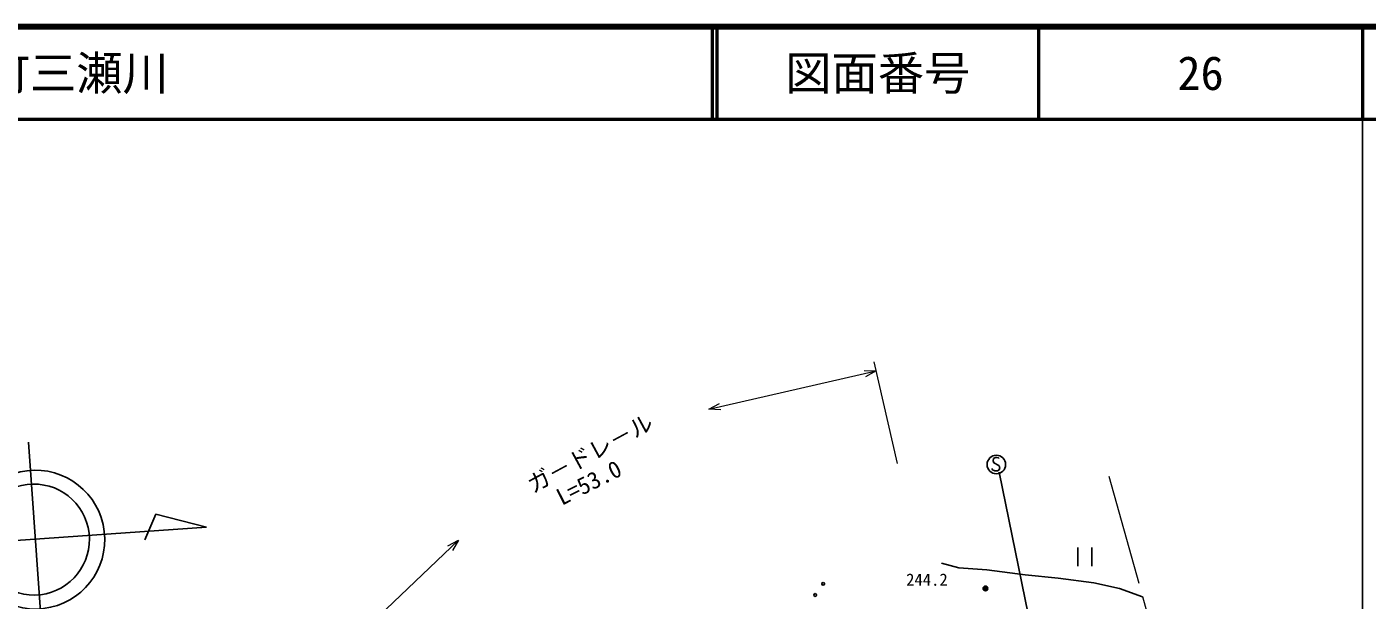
# Model space of a CAD drawing. Units: millimetres, scale not verified. Extents: x 40000 to 680000, y 20000 to 380000.
# Drawn here: x 434686 to 579500, y 318020 to 380000 of the extents above; entities that cross this region are included whole.
import ezdxf
from ezdxf.enums import TextEntityAlignment as Align

# ---------------------------------------------------------------- set-up
doc = ezdxf.new("R2010")
doc.units = ezdxf.units.MM
doc.header["$LTSCALE"] = 1000
doc.linetypes.add('CHAIN', pattern=[18.5, 12, -1.5, 3.5, -1.5])
for name, color, linetype, lineweight in [('M-BGD', 7, 'Continuous', 25), ('M-BGD-EXST', 7, 'Continuous', 25), ('M-BMK', 2, 'CHAIN', 13), ('M-BMK-SRVR', 3, 'Continuous', 25), ('M-STR-HTXT', 7, 'Continuous', 13), ('M-TTL', 2, 'Continuous', 140), ('M-TTL-BAND', 7, 'Continuous', 25), ('M-TTL-LINE', 7, 'Continuous', 50)]:
    doc.layers.add(name, color=color, linetype=linetype, lineweight=lineweight)
doc.layers.add('M-TTL-TXT', color=7, linetype='Continuous')
doc.styles.add('ＭＳ ゴシック', font='')
doc.styles.get('ＭＳ ゴシック').set_extended_font_data('MS Gothic')

msp = doc.modelspace()

# ---------------------------------------------------------------- linework, layer by layer
at = {"layer": 'M-BGD'}
for p, q in [((548232, 323717), (548233, 321716)), ((549753, 321716), (549753, 323717)), ((533521, 322010), (535386, 321506)), ((535386, 321506), (538410, 321305)), ((538410, 321305), (542542, 320751)), ((542542, 320751), (546120, 320398)), ((546120, 320398), (549950, 319894)), ((549950, 319894), (552722, 319290)), ((552722, 319290), (555236, 318395))]:
    msp.add_line(p, q, dxfattribs=at)
for centre, major_axis in [((519863, 318582), (0, 150)), ((520720, 319791), (0, 150)), ((538258, 319289), (0, 250)), ((538258, 319289), (0, 150)), ((538258, 319289), (0, 50))]:
    msp.add_ellipse(centre, major_axis=major_axis, ratio=0.999992, dxfattribs=at)
at = {"layer": 'M-BGD-EXST'}
for p, q in [((539115, 333326), (539075, 333086)), ((539075, 333086), (539155, 332886)), ((539355, 333446), (539115, 333326)), ((539515, 333446), (539355, 333446)), ((539675, 333406), (539515, 333446)), ((539755, 333326), (539675, 333406)), ((539035, 332126), (538955, 332246)), ((539275, 332006), (539035, 332126)), ((539155, 332886), (539715, 332566)), ((539555, 332006), (539275, 332006)), ((539755, 332126), (539555, 332006)), ((539715, 332566), (539795, 332366)), ((539742, 331868), (543729, 312244)), ((539795, 332366), (539755, 332126))]:
    msp.add_line(p, q, dxfattribs=at)
msp.add_ellipse((539435, 332686), major_axis=(0, 1000), ratio=0.999992, dxfattribs=at)
at = {"layer": 'M-BMK'}
msp.add_line((551585, 331411), (556570, 313642), dxfattribs=at)
at = {"layer": 'M-BMK-SRVR'}
for p, q in [((434873, 335089), (436339, 314135)), ((448609, 327333), (447453, 324563)), ((454095, 325906), (448609, 327333)), ((421138, 323600), (454095, 325906))]:
    msp.add_line(p, q, dxfattribs=at)
for centre, major_axis in [((435609, 324570), (7449, 893)), ((435451, 324568), (5959, 715))]:
    msp.add_ellipse(centre, major_axis=major_axis, ratio=0.999992, dxfattribs=at)
at = {"layer": 'M-STR-HTXT'}
for p, q in [((526215, 343777), (528735, 332802)), ((508386, 338658), (526439, 342802)), ((525142, 342864), (526439, 342802)), ((526439, 342802), (525299, 342181)), ((508386, 338658), (509527, 339279)), ((509683, 338597), (508386, 338658)), ((465103, 309049), (481338, 324509)), ((480191, 323900), (481338, 324509)), ((481338, 324509), (480674, 323393))]:
    msp.add_line(p, q, dxfattribs=at)
at = {"layer": 'M-TTL'}
msp.add_line((680000, 380000), (40000, 380000), dxfattribs=at)
at = {"layer": 'M-TTL-BAND'}
msp.add_line((579000, 20000), (579000, 370000), dxfattribs=at)
at = {"layer": 'M-TTL-LINE'}
for p, q in [((508747, 380000), (508747, 370000)), ((509247, 380000), (509247, 370000)), ((543997, 380000), (543997, 370000)), ((579000, 380000), (579000, 370000)), ((40000, 370000), (680000, 370000))]:
    msp.add_line(p, q, dxfattribs=at)

# ---------------------------------------------------------------- texts
at = {"layer": 'M-BGD', "style": 'ＭＳ ゴシック'}
msp.add_text('244.2', height=1320, rotation=0.003, dxfattribs=at).set_placement((529691, 319188), align=Align.BOTTOM_LEFT)
at = {"layer": 'M-STR-HTXT', "style": 'ＭＳ ゴシック'}
for s, rotation, p in [('ガ－ドレ－ル', 28.402, (489628, 329056)), ('L=53.0', 26.902, (492736, 327724))]:
    msp.add_text(s, height=1833, rotation=rotation, dxfattribs=at).set_placement(p, align=Align.BOTTOM_LEFT)
at = {"layer": 'M-TTL-TXT', "style": 'ＭＳ ゴシック'}
msp.add_text('岩国市周東町三瀬川', height=3666, dxfattribs=at).set_placement((405024, 375000), align=Align.MIDDLE_LEFT)
for s, p in [('図面番号', (526622, 375000)), ('26', (561497, 375000))]:
    msp.add_text(s, height=3666, dxfattribs=at).set_placement(p, align=Align.MIDDLE_CENTER)

doc.saveas('drawing.dxf')
